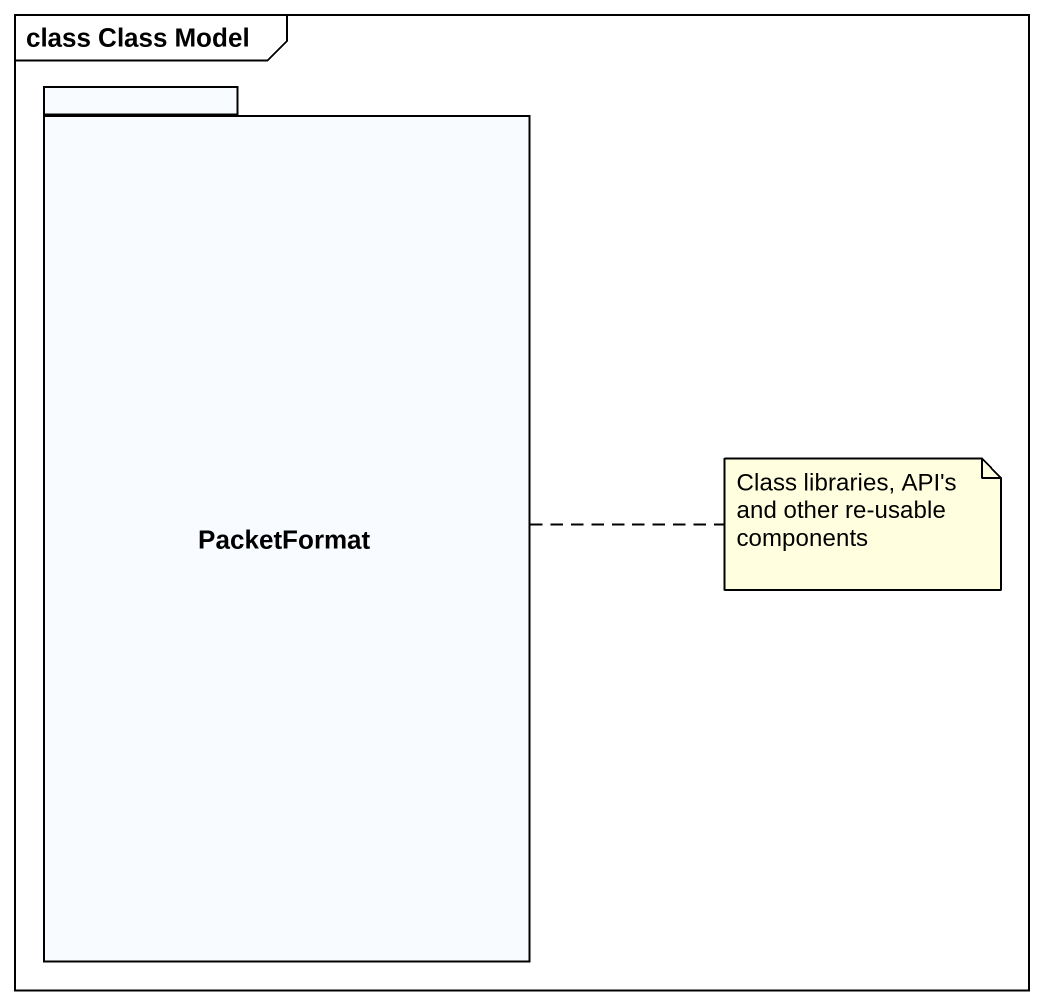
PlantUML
@startuml
mainframe class Class Model
package PacketFormat {
}
note right of PacketFormat : Class libraries, API's and other re-usable components
@enduml
